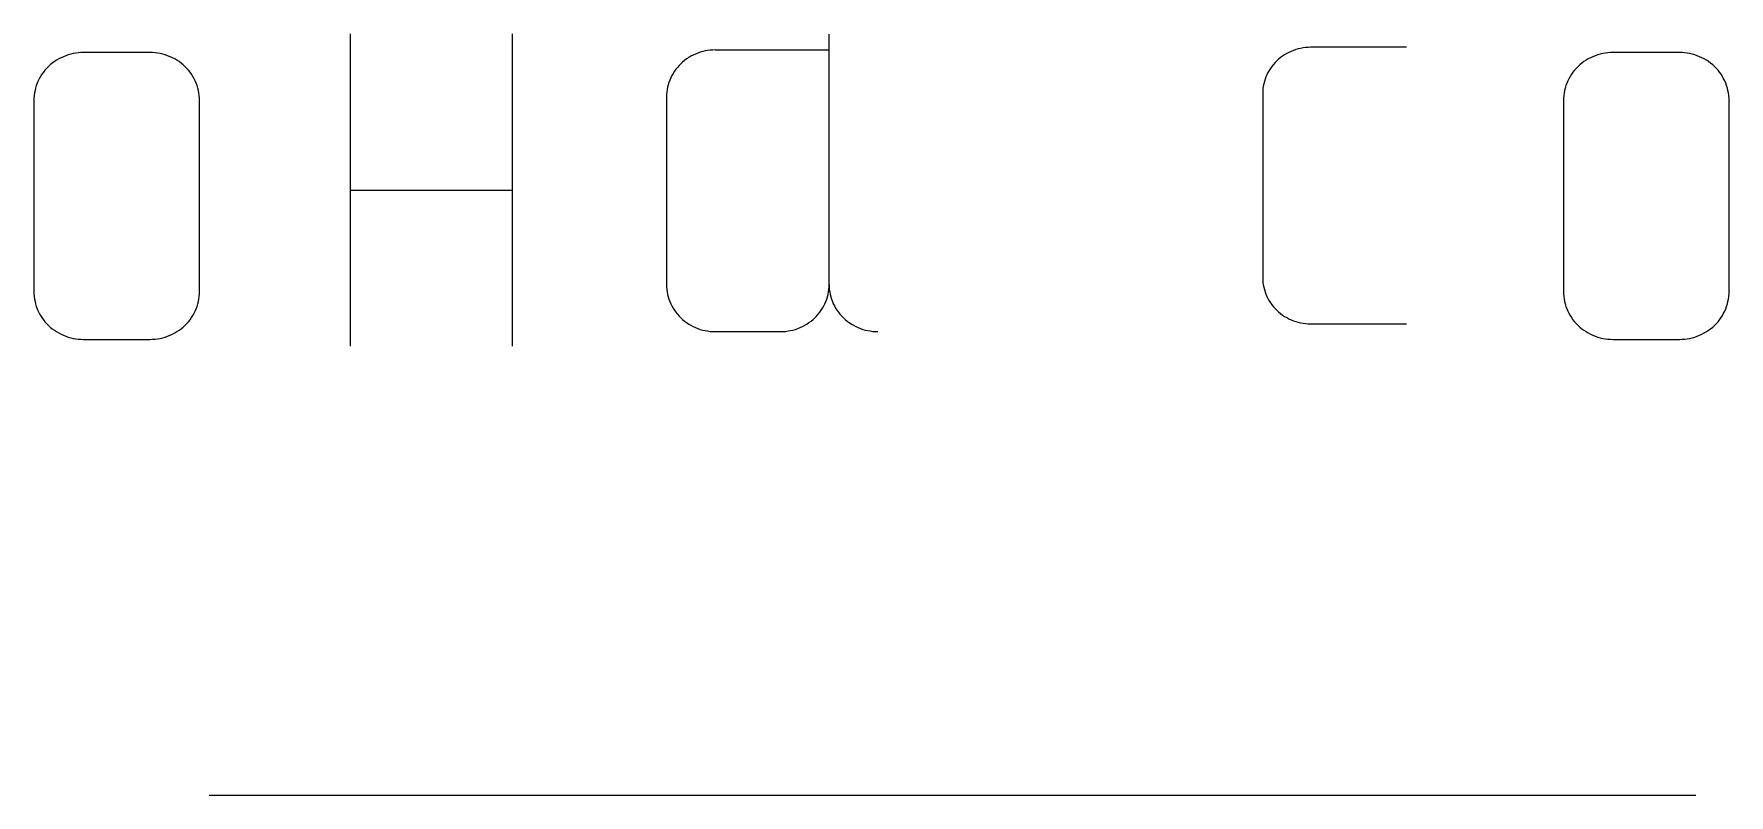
# Model space of a CAD drawing. Extents: x 8646 to 18206, y -17605 to -192.
# Drawn here: x 11150.609 to 11153.379, y -9038.353 to -9037.11 of the extents above; entities that cross this region are included whole.
import ezdxf

# ---------------------------------------------------------------- set-up
doc = ezdxf.new("R2010")
doc.units = 0
doc.layers.get('0').update_dxf_attribs({"linetype": 'CONTINUOUS'})

msp = doc.modelspace()

# ---------------------------------------------------------------- linework, layer by layer
at = {"color": 8, "linetype": 'CONTINUOUS'}
for p, q in [((11151.1262, -9037.1102), (11151.1262, -9037.6198)), ((11151.391, -9037.1102), (11151.391, -9037.6198)), ((11151.9086, -9037.5195), (11151.9086, -9037.1108)), ((11152.6911, -9037.1322), (11152.687, -9037.1326)), ((11152.6951, -9037.1321), (11152.6911, -9037.1322)), ((11152.8516, -9037.1321), (11152.6951, -9037.1321)), ((11150.6395, -9037.158), (11150.6362, -9037.1607)), ((11150.6428, -9037.1555), (11150.6395, -9037.158)), ((11150.6463, -9037.1533), (11150.6428, -9037.1555)), ((11150.65, -9037.1511), (11150.6463, -9037.1533)), ((11150.6537, -9037.1491), (11150.65, -9037.1511)), ((11150.6576, -9037.1474), (11150.6537, -9037.1491)), ((11150.6614, -9037.1458), (11150.6576, -9037.1474)), ((11150.6655, -9037.1445), (11150.6614, -9037.1458)), ((11150.6695, -9037.1433), (11150.6655, -9037.1445)), ((11150.6736, -9037.1424), (11150.6695, -9037.1433)), ((11150.6778, -9037.1416), (11150.6736, -9037.1424)), ((11150.682, -9037.141), (11150.6778, -9037.1416)), ((11150.6863, -9037.1408), (11150.682, -9037.141)), ((11150.6906, -9037.1406), (11150.6863, -9037.1408)), ((11150.7988, -9037.1406), (11150.6906, -9037.1406)), ((11150.8031, -9037.1408), (11150.7988, -9037.1406)), ((11150.8073, -9037.141), (11150.8031, -9037.1408)), ((11150.8115, -9037.1416), (11150.8073, -9037.141)), ((11150.8157, -9037.1424), (11150.8115, -9037.1416)), ((11150.8198, -9037.1433), (11150.8157, -9037.1424)), ((11150.8239, -9037.1445), (11150.8198, -9037.1433)), ((11150.8279, -9037.1458), (11150.8239, -9037.1445)), ((11150.8318, -9037.1474), (11150.8279, -9037.1458)), ((11150.8357, -9037.1491), (11150.8318, -9037.1474)), ((11150.8394, -9037.1511), (11150.8357, -9037.1491)), ((11150.8431, -9037.1533), (11150.8394, -9037.1511)), ((11150.8465, -9037.1555), (11150.8431, -9037.1533)), ((11150.8498, -9037.158), (11150.8465, -9037.1555)), ((11150.8532, -9037.1607), (11150.8498, -9037.158)), ((11151.6663, -9037.1588), (11151.6634, -9037.1617)), ((11151.6692, -9037.1561), (11151.6663, -9037.1588)), ((11151.6725, -9037.1535), (11151.6692, -9037.1561)), ((11151.6758, -9037.151), (11151.6725, -9037.1535)), ((11151.6792, -9037.1488), (11151.6758, -9037.151)), ((11151.6828, -9037.1466), (11151.6792, -9037.1488)), ((11151.6864, -9037.1448), (11151.6828, -9037.1466)), ((11151.6902, -9037.1431), (11151.6864, -9037.1448)), ((11151.694, -9037.1415), (11151.6902, -9037.1431)), ((11151.698, -9037.1401), (11151.694, -9037.1415)), ((11151.702, -9037.139), (11151.698, -9037.1401)), ((11151.706, -9037.1381), (11151.702, -9037.139)), ((11151.7101, -9037.1374), (11151.706, -9037.1381)), ((11151.7143, -9037.1368), (11151.7101, -9037.1374)), ((11151.7184, -9037.1365), (11151.7143, -9037.1368)), ((11151.7226, -9037.1364), (11151.7184, -9037.1365)), ((11151.7226, -9037.1364), (11151.9086, -9037.1364)), ((11152.6344, -9037.1601), (11152.6319, -9037.1632)), ((11152.6371, -9037.157), (11152.6344, -9037.1601)), ((11152.6399, -9037.1542), (11152.6371, -9037.157)), ((11152.6428, -9037.1515), (11152.6399, -9037.1542)), ((11152.646, -9037.1488), (11152.6428, -9037.1515)), ((11152.6492, -9037.1465), (11152.646, -9037.1488)), ((11152.6525, -9037.1443), (11152.6492, -9037.1465)), ((11152.6561, -9037.1422), (11152.6525, -9037.1443)), ((11152.6596, -9037.1403), (11152.6561, -9037.1422)), ((11152.6634, -9037.1387), (11152.6596, -9037.1403)), ((11152.6671, -9037.1372), (11152.6634, -9037.1387)), ((11152.671, -9037.1359), (11152.6671, -9037.1372)), ((11152.6749, -9037.1347), (11152.671, -9037.1359)), ((11152.6789, -9037.1338), (11152.6749, -9037.1347)), ((11152.6829, -9037.1331), (11152.6789, -9037.1338)), ((11152.687, -9037.1326), (11152.6829, -9037.1331)), ((11153.1384, -9037.158), (11153.1351, -9037.1607)), ((11153.1418, -9037.1555), (11153.1384, -9037.158)), ((11153.1452, -9037.1533), (11153.1418, -9037.1555)), ((11153.1489, -9037.1511), (11153.1452, -9037.1533)), ((11153.1526, -9037.1491), (11153.1489, -9037.1511)), ((11153.1565, -9037.1474), (11153.1526, -9037.1491)), ((11153.1603, -9037.1458), (11153.1565, -9037.1474)), ((11153.1644, -9037.1445), (11153.1603, -9037.1458)), ((11153.1684, -9037.1433), (11153.1644, -9037.1445)), ((11153.1726, -9037.1424), (11153.1684, -9037.1433)), ((11153.1768, -9037.1416), (11153.1726, -9037.1424)), ((11153.181, -9037.141), (11153.1768, -9037.1416)), ((11153.1852, -9037.1408), (11153.181, -9037.141)), ((11153.1895, -9037.1406), (11153.1852, -9037.1408)), ((11153.2977, -9037.1406), (11153.1895, -9037.1406)), ((11153.302, -9037.1408), (11153.2977, -9037.1406)), ((11153.3062, -9037.141), (11153.302, -9037.1408)), ((11153.3104, -9037.1416), (11153.3062, -9037.141)), ((11153.3146, -9037.1424), (11153.3104, -9037.1416)), ((11153.3187, -9037.1433), (11153.3146, -9037.1424)), ((11153.3228, -9037.1445), (11153.3187, -9037.1433)), ((11153.3268, -9037.1458), (11153.3228, -9037.1445)), ((11153.3307, -9037.1474), (11153.3268, -9037.1458)), ((11153.3346, -9037.1491), (11153.3307, -9037.1474)), ((11153.3383, -9037.1511), (11153.3346, -9037.1491)), ((11153.342, -9037.1533), (11153.3383, -9037.1511)), ((11153.3455, -9037.1555), (11153.342, -9037.1533)), ((11153.3487, -9037.158), (11153.3455, -9037.1555)), ((11153.3521, -9037.1607), (11153.3487, -9037.158)), ((11150.6164, -9037.1869), (11150.6148, -9037.1907)), ((11150.6182, -9037.1833), (11150.6164, -9037.1869)), ((11150.6202, -9037.1796), (11150.6182, -9037.1833)), ((11150.6225, -9037.1762), (11150.6202, -9037.1796)), ((11150.6249, -9037.1728), (11150.6225, -9037.1762)), ((11150.6275, -9037.1696), (11150.6249, -9037.1728)), ((11150.6302, -9037.1665), (11150.6275, -9037.1696)), ((11150.6332, -9037.1635), (11150.6302, -9037.1665)), ((11150.6362, -9037.1607), (11150.6332, -9037.1635)), ((11150.8562, -9037.1635), (11150.8532, -9037.1607)), ((11150.8591, -9037.1665), (11150.8562, -9037.1635)), ((11150.8619, -9037.1696), (11150.8591, -9037.1665)), ((11150.8645, -9037.1728), (11150.8619, -9037.1696)), ((11150.8669, -9037.1762), (11150.8645, -9037.1728)), ((11150.8691, -9037.1796), (11150.8669, -9037.1762)), ((11150.8711, -9037.1833), (11150.8691, -9037.1796)), ((11150.8729, -9037.1869), (11150.8711, -9037.1833)), ((11150.8746, -9037.1907), (11150.8729, -9037.1869)), ((11151.6483, -9037.1856), (11151.6468, -9037.1893)), ((11151.6498, -9037.1818), (11151.6483, -9037.1856)), ((11151.6516, -9037.1783), (11151.6498, -9037.1818)), ((11151.6536, -9037.1747), (11151.6516, -9037.1783)), ((11151.6558, -9037.1713), (11151.6536, -9037.1747)), ((11151.6581, -9037.168), (11151.6558, -9037.1713)), ((11151.6606, -9037.1649), (11151.6581, -9037.168)), ((11151.6634, -9037.1617), (11151.6606, -9037.1649)), ((11152.6207, -9037.1842), (11152.6197, -9037.1879)), ((11152.6222, -9037.1804), (11152.6207, -9037.1842)), ((11152.6238, -9037.1768), (11152.6222, -9037.1804)), ((11152.6255, -9037.1732), (11152.6238, -9037.1768)), ((11152.6274, -9037.1697), (11152.6255, -9037.1732)), ((11152.6296, -9037.1665), (11152.6274, -9037.1697)), ((11152.6319, -9037.1632), (11152.6296, -9037.1665)), ((11153.1154, -9037.1869), (11153.1137, -9037.1907)), ((11153.1171, -9037.1833), (11153.1154, -9037.1869)), ((11153.1191, -9037.1796), (11153.1171, -9037.1833)), ((11153.1214, -9037.1762), (11153.1191, -9037.1796)), ((11153.1238, -9037.1728), (11153.1214, -9037.1762)), ((11153.1264, -9037.1696), (11153.1238, -9037.1728)), ((11153.1292, -9037.1665), (11153.1264, -9037.1696)), ((11153.1321, -9037.1635), (11153.1292, -9037.1665)), ((11153.1351, -9037.1607), (11153.1321, -9037.1635)), ((11153.3551, -9037.1635), (11153.3521, -9037.1607)), ((11153.3581, -9037.1665), (11153.3551, -9037.1635)), ((11153.3608, -9037.1696), (11153.3581, -9037.1665)), ((11153.3634, -9037.1728), (11153.3608, -9037.1696)), ((11153.3658, -9037.1762), (11153.3634, -9037.1728)), ((11153.368, -9037.1796), (11153.3658, -9037.1762)), ((11153.37, -9037.1833), (11153.368, -9037.1796)), ((11153.3719, -9037.1869), (11153.37, -9037.1833)), ((11153.3735, -9037.1907), (11153.3719, -9037.1869)), ((11150.6095, -9037.2146), (11150.6094, -9037.2187)), ((11150.6098, -9037.2106), (11150.6095, -9037.2146)), ((11150.6104, -9037.2065), (11150.6098, -9037.2106)), ((11150.6112, -9037.2025), (11150.6104, -9037.2065)), ((11150.6122, -9037.1986), (11150.6112, -9037.2025)), ((11150.6133, -9037.1946), (11150.6122, -9037.1986)), ((11150.6148, -9037.1907), (11150.6133, -9037.1946)), ((11150.876, -9037.1946), (11150.8746, -9037.1907)), ((11150.8771, -9037.1986), (11150.876, -9037.1946)), ((11150.8781, -9037.2025), (11150.8771, -9037.1986)), ((11150.879, -9037.2065), (11150.8781, -9037.2025)), ((11150.8796, -9037.2106), (11150.879, -9037.2065)), ((11150.8798, -9037.2146), (11150.8796, -9037.2106)), ((11150.88, -9037.2187), (11150.8798, -9037.2146)), ((11151.6431, -9037.209), (11151.6429, -9037.2131)), ((11151.6429, -9037.2131), (11151.6429, -9037.5195)), ((11151.6433, -9037.2051), (11151.6431, -9037.209)), ((11151.6439, -9037.2011), (11151.6433, -9037.2051)), ((11151.6447, -9037.1971), (11151.6439, -9037.2011)), ((11151.6457, -9037.1932), (11151.6447, -9037.1971)), ((11151.6468, -9037.1893), (11151.6457, -9037.1932)), ((11152.6171, -9037.2034), (11152.617, -9037.2074)), ((11152.617, -9037.2074), (11152.617, -9037.5082)), ((11152.6174, -9037.1995), (11152.6171, -9037.2034)), ((11152.6179, -9037.1955), (11152.6174, -9037.1995)), ((11152.6187, -9037.1917), (11152.6179, -9037.1955)), ((11152.6197, -9037.1879), (11152.6187, -9037.1917)), ((11153.1085, -9037.2146), (11153.1083, -9037.2187)), ((11153.1087, -9037.2106), (11153.1085, -9037.2146)), ((11153.1093, -9037.2065), (11153.1087, -9037.2106)), ((11153.1101, -9037.2025), (11153.1093, -9037.2065)), ((11153.1111, -9037.1986), (11153.1101, -9037.2025)), ((11153.1122, -9037.1946), (11153.1111, -9037.1986)), ((11153.1137, -9037.1907), (11153.1122, -9037.1946)), ((11153.3749, -9037.1946), (11153.3735, -9037.1907)), ((11153.3761, -9037.1986), (11153.3749, -9037.1946)), ((11153.377, -9037.2025), (11153.3761, -9037.1986)), ((11153.3779, -9037.2065), (11153.377, -9037.2025)), ((11153.3785, -9037.2106), (11153.3779, -9037.2065)), ((11153.3788, -9037.2146), (11153.3785, -9037.2106)), ((11153.3789, -9037.2187), (11153.3788, -9037.2146)), ((11150.6094, -9037.2187), (11150.6094, -9037.5309)), ((11150.88, -9037.5309), (11150.88, -9037.2187)), ((11153.1083, -9037.2187), (11153.1083, -9037.5309)), ((11153.3789, -9037.5309), (11153.3789, -9037.2187)), ((11151.1262, -9037.3651), (11151.391, -9037.3651)), ((11151.6429, -9037.5195), (11151.6431, -9037.5235)), ((11151.9084, -9037.5235), (11151.9086, -9037.5195)), ((11151.9086, -9037.5195), (11151.9087, -9037.5235)), ((11152.617, -9037.5082), (11152.6171, -9037.5122)), ((11152.6171, -9037.5122), (11152.6174, -9037.5161)), ((11152.6174, -9037.5161), (11152.6179, -9037.52)), ((11152.6179, -9037.52), (11152.6187, -9037.5238)), ((11150.6094, -9037.5309), (11150.6095, -9037.535)), ((11150.6095, -9037.535), (11150.6098, -9037.5391)), ((11150.6098, -9037.5391), (11150.6104, -9037.5431)), ((11150.6104, -9037.5431), (11150.6112, -9037.5471)), ((11150.6112, -9037.5471), (11150.6122, -9037.5511)), ((11150.8771, -9037.5511), (11150.8781, -9037.5471)), ((11150.8781, -9037.5471), (11150.879, -9037.5431)), ((11150.879, -9037.5431), (11150.8796, -9037.5391)), ((11150.8796, -9037.5391), (11150.8798, -9037.535)), ((11150.8798, -9037.535), (11150.88, -9037.5309)), ((11151.6431, -9037.5235), (11151.6433, -9037.5275)), ((11151.6433, -9037.5275), (11151.6439, -9037.5315)), ((11151.6439, -9037.5315), (11151.6447, -9037.5355)), ((11151.6447, -9037.5355), (11151.6457, -9037.5394)), ((11151.6457, -9037.5394), (11151.6468, -9037.5432)), ((11151.6468, -9037.5432), (11151.6483, -9037.547)), ((11151.6483, -9037.547), (11151.6498, -9037.5508)), ((11151.9016, -9037.5508), (11151.9033, -9037.547)), ((11151.9033, -9037.547), (11151.9047, -9037.5432)), ((11151.9047, -9037.5432), (11151.9058, -9037.5394)), ((11151.9058, -9037.5394), (11151.9068, -9037.5355)), ((11151.9068, -9037.5355), (11151.9076, -9037.5315)), ((11151.9076, -9037.5315), (11151.9082, -9037.5275)), ((11151.9082, -9037.5275), (11151.9084, -9037.5235)), ((11151.9087, -9037.5235), (11151.9089, -9037.5275)), ((11151.9089, -9037.5275), (11151.9095, -9037.5315)), ((11151.9095, -9037.5315), (11151.9104, -9037.5355)), ((11151.9104, -9037.5355), (11151.9113, -9037.5394)), ((11151.9113, -9037.5394), (11151.9124, -9037.5432)), ((11151.9124, -9037.5432), (11151.9139, -9037.547)), ((11151.9139, -9037.547), (11151.9154, -9037.5508)), ((11152.6187, -9037.5238), (11152.6197, -9037.5276)), ((11152.6197, -9037.5276), (11152.6207, -9037.5315)), ((11152.6207, -9037.5315), (11152.6222, -9037.5352)), ((11152.6222, -9037.5352), (11152.6238, -9037.5388)), ((11152.6238, -9037.5388), (11152.6255, -9037.5423)), ((11152.6255, -9037.5423), (11152.6274, -9037.5459)), ((11152.6274, -9037.5459), (11152.6296, -9037.5492)), ((11153.1083, -9037.5309), (11153.1085, -9037.535)), ((11153.1085, -9037.535), (11153.1087, -9037.5391)), ((11153.1087, -9037.5391), (11153.1093, -9037.5431)), ((11153.1093, -9037.5431), (11153.1101, -9037.5471)), ((11153.1101, -9037.5471), (11153.1111, -9037.5511)), ((11153.3761, -9037.5511), (11153.377, -9037.5471)), ((11153.377, -9037.5471), (11153.3779, -9037.5431)), ((11153.3779, -9037.5431), (11153.3785, -9037.5391)), ((11153.3785, -9037.5391), (11153.3788, -9037.535)), ((11153.3788, -9037.535), (11153.3789, -9037.5309)), ((11150.6122, -9037.5511), (11150.6133, -9037.555)), ((11150.6133, -9037.555), (11150.6148, -9037.5588)), ((11150.6148, -9037.5588), (11150.6164, -9037.5627)), ((11150.6164, -9037.5627), (11150.6182, -9037.5663)), ((11150.6182, -9037.5663), (11150.6202, -9037.57)), ((11150.6202, -9037.57), (11150.6225, -9037.5733)), ((11150.6225, -9037.5733), (11150.6249, -9037.5768)), ((11150.8645, -9037.5768), (11150.8669, -9037.5733)), ((11150.8669, -9037.5733), (11150.8691, -9037.57)), ((11150.8691, -9037.57), (11150.8711, -9037.5663)), ((11150.8711, -9037.5663), (11150.8729, -9037.5627)), ((11150.8729, -9037.5627), (11150.8746, -9037.5588)), ((11150.8746, -9037.5588), (11150.876, -9037.555)), ((11150.876, -9037.555), (11150.8771, -9037.5511)), ((11151.6498, -9037.5508), (11151.6516, -9037.5543)), ((11151.6516, -9037.5543), (11151.6536, -9037.5579)), ((11151.6536, -9037.5579), (11151.6558, -9037.5612)), ((11151.6558, -9037.5612), (11151.6581, -9037.5646)), ((11151.6581, -9037.5646), (11151.6606, -9037.5677)), ((11151.6606, -9037.5677), (11151.6634, -9037.5709)), ((11151.6634, -9037.5709), (11151.6663, -9037.5738)), ((11151.6663, -9037.5738), (11151.6692, -9037.5765)), ((11151.8823, -9037.5765), (11151.8853, -9037.5738)), ((11151.8853, -9037.5738), (11151.8882, -9037.5709)), ((11151.8882, -9037.5709), (11151.8908, -9037.5677)), ((11151.8908, -9037.5677), (11151.8934, -9037.5646)), ((11151.8934, -9037.5646), (11151.8957, -9037.5612)), ((11151.8957, -9037.5612), (11151.8978, -9037.5579)), ((11151.8978, -9037.5579), (11151.8998, -9037.5543)), ((11151.8998, -9037.5543), (11151.9016, -9037.5508)), ((11151.9154, -9037.5508), (11151.9172, -9037.5543)), ((11151.9172, -9037.5543), (11151.9192, -9037.5579)), ((11151.9192, -9037.5579), (11151.9214, -9037.5612)), ((11151.9214, -9037.5612), (11151.9238, -9037.5646)), ((11151.9238, -9037.5646), (11151.9263, -9037.5677)), ((11151.9263, -9037.5677), (11151.9291, -9037.5709)), ((11151.9291, -9037.5709), (11151.9319, -9037.5738)), ((11151.9319, -9037.5738), (11151.9349, -9037.5765)), ((11152.6296, -9037.5492), (11152.6319, -9037.5524)), ((11152.6319, -9037.5524), (11152.6344, -9037.5556)), ((11152.6344, -9037.5556), (11152.6371, -9037.5586)), ((11152.6371, -9037.5586), (11152.6399, -9037.5614)), ((11152.6399, -9037.5614), (11152.6428, -9037.5641)), ((11152.6428, -9037.5641), (11152.646, -9037.5667)), ((11152.646, -9037.5667), (11152.6492, -9037.5691)), ((11152.6492, -9037.5691), (11152.6525, -9037.5713)), ((11152.6525, -9037.5713), (11152.6561, -9037.5733)), ((11152.6561, -9037.5733), (11152.6596, -9037.5753)), ((11152.6596, -9037.5753), (11152.6634, -9037.5769)), ((11153.1111, -9037.5511), (11153.1122, -9037.555)), ((11153.1122, -9037.555), (11153.1137, -9037.5588)), ((11153.1137, -9037.5588), (11153.1154, -9037.5627)), ((11153.1154, -9037.5627), (11153.1171, -9037.5663)), ((11153.1171, -9037.5663), (11153.1191, -9037.57)), ((11153.1191, -9037.57), (11153.1214, -9037.5733)), ((11153.1214, -9037.5733), (11153.1238, -9037.5768)), ((11153.3634, -9037.5768), (11153.3658, -9037.5733)), ((11153.3658, -9037.5733), (11153.368, -9037.57)), ((11153.368, -9037.57), (11153.37, -9037.5663)), ((11153.37, -9037.5663), (11153.3719, -9037.5627)), ((11153.3719, -9037.5627), (11153.3735, -9037.5588)), ((11153.3735, -9037.5588), (11153.3749, -9037.555)), ((11153.3749, -9037.555), (11153.3761, -9037.5511)), ((11150.6249, -9037.5768), (11150.6275, -9037.58)), ((11150.6275, -9037.58), (11150.6302, -9037.5831)), ((11150.6302, -9037.5831), (11150.6332, -9037.5862)), ((11150.6332, -9037.5862), (11150.6362, -9037.5889)), ((11150.6362, -9037.5889), (11150.6395, -9037.5916)), ((11150.6395, -9037.5916), (11150.6428, -9037.5941)), ((11150.6428, -9037.5941), (11150.6463, -9037.5963)), ((11150.6463, -9037.5963), (11150.65, -9037.5984)), ((11150.65, -9037.5984), (11150.6537, -9037.6005)), ((11150.6537, -9037.6005), (11150.6576, -9037.6022)), ((11150.6576, -9037.6022), (11150.6614, -9037.6038)), ((11150.8279, -9037.6038), (11150.8318, -9037.6022)), ((11150.8318, -9037.6022), (11150.8357, -9037.6005)), ((11150.8357, -9037.6005), (11150.8394, -9037.5984)), ((11150.8394, -9037.5984), (11150.8431, -9037.5963)), ((11150.8431, -9037.5963), (11150.8465, -9037.5941)), ((11150.8465, -9037.5941), (11150.8498, -9037.5916)), ((11150.8498, -9037.5916), (11150.8532, -9037.5889)), ((11150.8532, -9037.5889), (11150.8562, -9037.5862)), ((11150.8562, -9037.5862), (11150.8591, -9037.5831)), ((11150.8591, -9037.5831), (11150.8619, -9037.58)), ((11150.8619, -9037.58), (11150.8645, -9037.5768)), ((11151.6692, -9037.5765), (11151.6725, -9037.5791)), ((11151.6725, -9037.5791), (11151.6758, -9037.5815)), ((11151.6758, -9037.5815), (11151.6792, -9037.5838)), ((11151.6792, -9037.5838), (11151.6828, -9037.5859)), ((11151.6828, -9037.5859), (11151.6864, -9037.5878)), ((11151.6864, -9037.5878), (11151.6902, -9037.5895)), ((11151.6902, -9037.5895), (11151.694, -9037.591)), ((11151.694, -9037.591), (11151.698, -9037.5925)), ((11151.698, -9037.5925), (11151.702, -9037.5936)), ((11151.702, -9037.5936), (11151.706, -9037.5945)), ((11151.706, -9037.5945), (11151.7101, -9037.5952)), ((11151.7101, -9037.5952), (11151.7143, -9037.5958)), ((11151.7143, -9037.5958), (11151.7184, -9037.5961)), ((11151.7184, -9037.5961), (11151.7226, -9037.5962)), ((11151.7226, -9037.5962), (11151.8289, -9037.5962)), ((11151.8289, -9037.5962), (11151.833, -9037.5961)), ((11151.833, -9037.5961), (11151.8372, -9037.5958)), ((11151.8372, -9037.5958), (11151.8414, -9037.5952)), ((11151.8414, -9037.5952), (11151.8455, -9037.5945)), ((11151.8455, -9037.5945), (11151.8495, -9037.5936)), ((11151.8495, -9037.5936), (11151.8535, -9037.5925)), ((11151.8535, -9037.5925), (11151.8574, -9037.591)), ((11151.8574, -9037.591), (11151.8613, -9037.5895)), ((11151.8613, -9037.5895), (11151.8651, -9037.5878)), ((11151.8651, -9037.5878), (11151.8687, -9037.5859)), ((11151.8687, -9037.5859), (11151.8723, -9037.5838)), ((11151.8723, -9037.5838), (11151.8757, -9037.5815)), ((11151.8757, -9037.5815), (11151.879, -9037.5791)), ((11151.879, -9037.5791), (11151.8823, -9037.5765)), ((11151.9349, -9037.5765), (11151.9381, -9037.5791)), ((11151.9381, -9037.5791), (11151.9414, -9037.5815)), ((11151.9414, -9037.5815), (11151.9449, -9037.5838)), ((11151.9449, -9037.5838), (11151.9484, -9037.5859)), ((11151.9484, -9037.5859), (11151.9521, -9037.5878)), ((11151.9521, -9037.5878), (11151.9559, -9037.5895)), ((11151.9559, -9037.5895), (11151.9597, -9037.591)), ((11151.9597, -9037.591), (11151.9636, -9037.5925)), ((11151.9636, -9037.5925), (11151.9676, -9037.5936)), ((11151.9676, -9037.5936), (11151.9717, -9037.5945)), ((11151.9717, -9037.5945), (11151.9758, -9037.5952)), ((11151.9758, -9037.5952), (11151.98, -9037.5958)), ((11151.98, -9037.5958), (11151.984, -9037.5961)), ((11151.984, -9037.5961), (11151.9882, -9037.5962)), ((11152.6634, -9037.5769), (11152.6671, -9037.5784)), ((11152.6671, -9037.5784), (11152.671, -9037.5797)), ((11152.671, -9037.5797), (11152.6749, -9037.5809)), ((11152.6749, -9037.5809), (11152.6789, -9037.5818)), ((11152.6789, -9037.5818), (11152.6829, -9037.5825)), ((11152.6829, -9037.5825), (11152.687, -9037.583)), ((11152.687, -9037.583), (11152.6911, -9037.5833)), ((11152.6911, -9037.5833), (11152.6951, -9037.5834)), ((11152.6951, -9037.5834), (11152.8516, -9037.5834)), ((11153.1238, -9037.5768), (11153.1264, -9037.58)), ((11153.1264, -9037.58), (11153.1292, -9037.5831)), ((11153.1292, -9037.5831), (11153.1321, -9037.5862)), ((11153.1321, -9037.5862), (11153.1351, -9037.5889)), ((11153.1351, -9037.5889), (11153.1384, -9037.5916)), ((11153.1384, -9037.5916), (11153.1418, -9037.5941)), ((11153.1418, -9037.5941), (11153.1452, -9037.5963)), ((11153.1452, -9037.5963), (11153.1489, -9037.5984)), ((11153.1489, -9037.5984), (11153.1526, -9037.6005)), ((11153.1526, -9037.6005), (11153.1565, -9037.6022)), ((11153.1565, -9037.6022), (11153.1603, -9037.6038)), ((11153.3268, -9037.6038), (11153.3307, -9037.6022)), ((11153.3307, -9037.6022), (11153.3346, -9037.6005)), ((11153.3346, -9037.6005), (11153.3383, -9037.5984)), ((11153.3383, -9037.5984), (11153.342, -9037.5963)), ((11153.342, -9037.5963), (11153.3455, -9037.5941)), ((11153.3455, -9037.5941), (11153.3487, -9037.5916)), ((11153.3487, -9037.5916), (11153.3521, -9037.5889)), ((11153.3521, -9037.5889), (11153.3551, -9037.5862)), ((11153.3551, -9037.5862), (11153.3581, -9037.5831)), ((11153.3581, -9037.5831), (11153.3608, -9037.58)), ((11153.3608, -9037.58), (11153.3634, -9037.5768)), ((11150.6614, -9037.6038), (11150.6655, -9037.6051)), ((11150.6655, -9037.6051), (11150.6695, -9037.6063)), ((11150.6695, -9037.6063), (11150.6736, -9037.6072)), ((11150.6736, -9037.6072), (11150.6778, -9037.6079)), ((11150.6778, -9037.6079), (11150.682, -9037.6085)), ((11150.682, -9037.6085), (11150.6863, -9037.6088)), ((11150.6863, -9037.6088), (11150.6906, -9037.6089)), ((11150.6906, -9037.6089), (11150.7988, -9037.6089)), ((11150.7988, -9037.6089), (11150.8031, -9037.6088)), ((11150.8031, -9037.6088), (11150.8073, -9037.6085)), ((11150.8073, -9037.6085), (11150.8115, -9037.6079)), ((11150.8115, -9037.6079), (11150.8157, -9037.6072)), ((11150.8157, -9037.6072), (11150.8198, -9037.6063)), ((11150.8198, -9037.6063), (11150.8239, -9037.6051)), ((11150.8239, -9037.6051), (11150.8279, -9037.6038)), ((11153.1603, -9037.6038), (11153.1644, -9037.6051)), ((11153.1644, -9037.6051), (11153.1684, -9037.6063)), ((11153.1684, -9037.6063), (11153.1726, -9037.6072)), ((11153.1726, -9037.6072), (11153.1768, -9037.6079)), ((11153.1768, -9037.6079), (11153.181, -9037.6085)), ((11153.181, -9037.6085), (11153.1852, -9037.6088)), ((11153.1852, -9037.6088), (11153.1895, -9037.6089)), ((11153.1895, -9037.6089), (11153.2977, -9037.6089)), ((11153.2977, -9037.6089), (11153.302, -9037.6088)), ((11153.302, -9037.6088), (11153.3062, -9037.6085)), ((11153.3062, -9037.6085), (11153.3104, -9037.6079)), ((11153.3104, -9037.6079), (11153.3146, -9037.6072)), ((11153.3146, -9037.6072), (11153.3187, -9037.6063)), ((11153.3187, -9037.6063), (11153.3228, -9037.6051)), ((11153.3228, -9037.6051), (11153.3268, -9037.6038)), ((11150.8958, -9038.3528), (11153.3243, -9038.3528))]:
    msp.add_line(p, q, dxfattribs=at)

doc.saveas('drawing.dxf')
